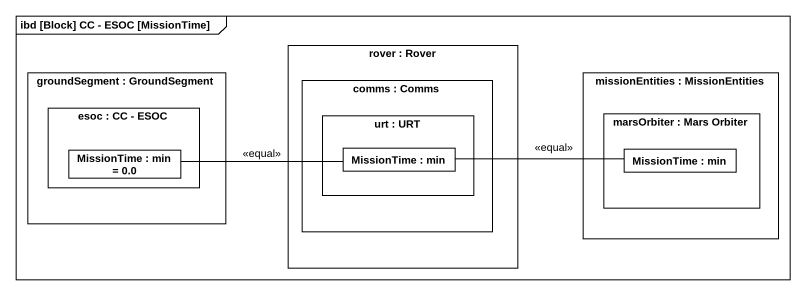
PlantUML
@startuml
mainframe ibd [Block] CC - ESOC [MissionTime]
rectangle "rover : Rover" as rover {
  rectangle "comms : Comms" as comms {
    rectangle "urt : URT" as urt {
      rectangle "MissionTime : min" as MissionTime_2
    }
  }
}
rectangle "groundSegment : GroundSegment" as groundSegment {
  rectangle "esoc : CC - ESOC" as esoc {
    rectangle "MissionTime : min = 0.0" as MissionTime
  }
}
rectangle "missionEntities : MissionEntities" as missionEntities {
  rectangle "marsOrbiter : Mars Orbiter" as marsOrbiter {
    rectangle "MissionTime : min" as MissionTime_3
  }
}
MissionTime -right- MissionTime_2 : <<equal>>
MissionTime_2 -right- MissionTime_3 : <<equal>>
@enduml
